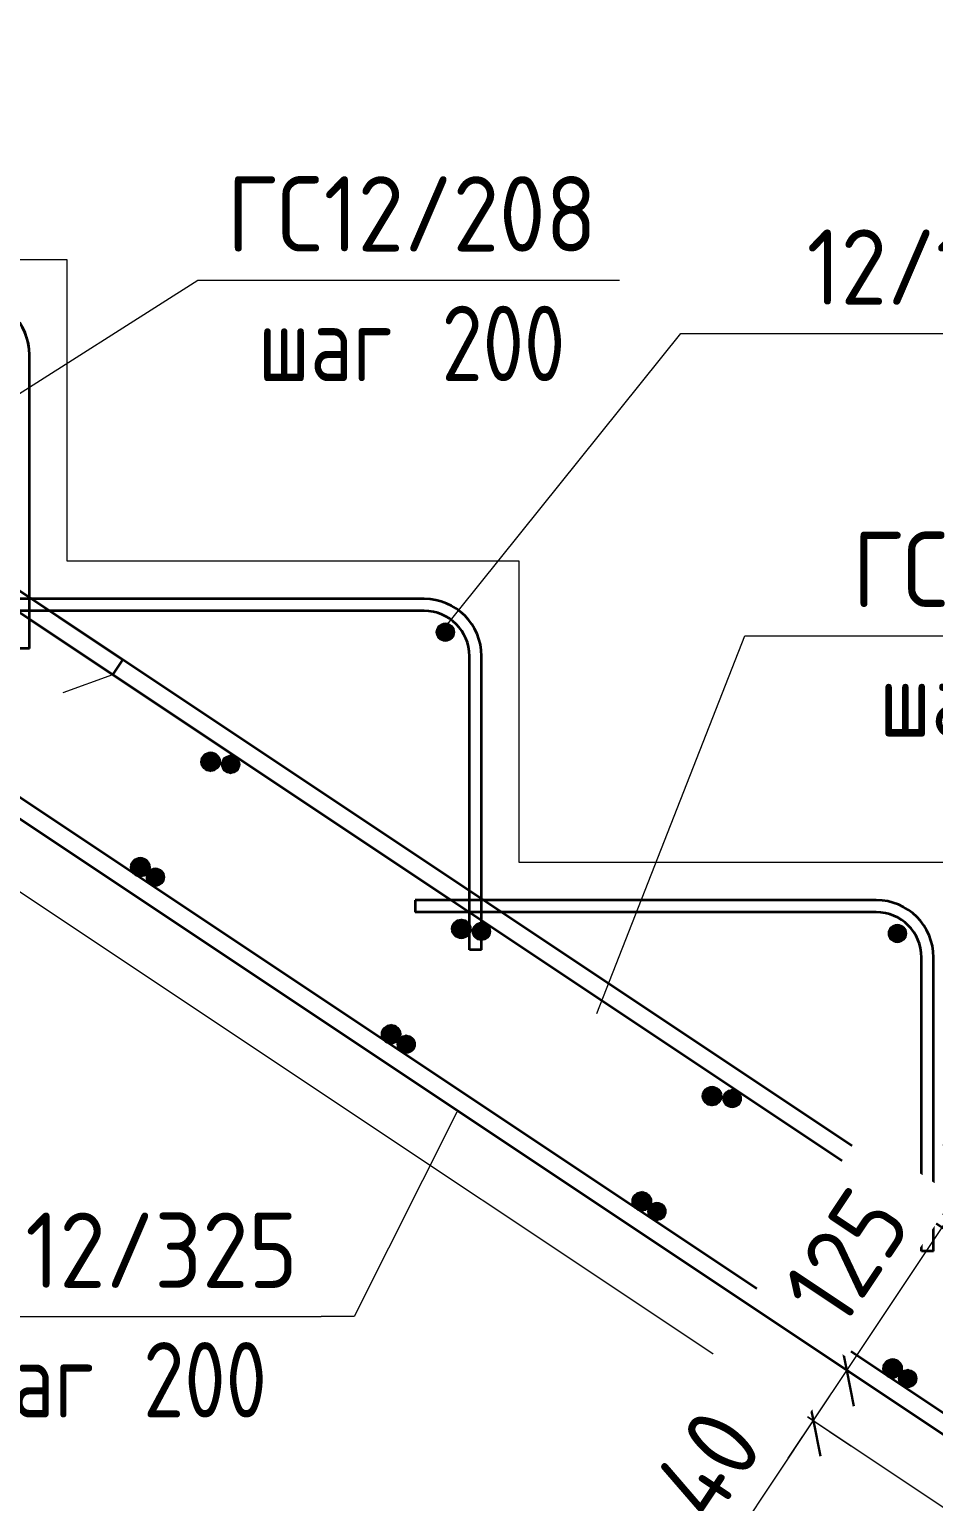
# Model space of a CAD drawing. Header units: millimetres. Extents: x 2384 to 38512, y -3571 to 48684.
# Drawn here: x 18428 to 19028, y -1944 to -967 of the extents above; entities that cross this region are included whole.
import ezdxf

# ---------------------------------------------------------------- set-up
doc = ezdxf.new("R2010")
doc.units = ezdxf.units.MM
doc.linetypes.add('01 Штриховая _2 мм_', pattern=[3, 2, -1])
for name, color, linetype, lineweight in [('AA_Dim', 7, 'Continuous', 9), ('AA_Dim-20', 7, 'Continuous', 9), ('AA_Linii', 7, 'Continuous', 9), ('AA_Vinoska', 7, 'Continuous', 9), ('AF_Lestnica', 7, '01 Штриховая _2 мм_', 9), ('KR_Armatura', 7, 'Continuous', 20), ('KR_Armatura_Tonkie', 7, 'Continuous', 20)]:
    doc.layers.add(name, color=color, linetype=linetype, lineweight=lineweight)
doc.styles.add('ISOCPEUR_1', font='isocpeur.ttf', dxfattribs={"width": 0.9, "height": 50})
doc.styles.add('ISOCPEUR_2', font='isocpeur.ttf', dxfattribs={"width": 0.8, "height": 50})
doc.dimstyles.new('05_Округл_5мм__непрозр_', dxfattribs={"dimscale": 304.8, "dimtxt": 49.799059, "dimasz": 0.111549, "dimexe": 0.098425, "dimexo": 0.065617, "dimgap": 0.006562, "dimtad": 1, "dimdec": 0, "dimrnd": 5, "dimdsep": 46, "dimtxsty": 'ISOCPEUR_1', "dimblk1": 'OBLIQUE', "dimblk2": 'OBLIQUE', "dimsah": 1, "dimcen": 0.09, "dimdle": 0.098425, "dimazin": 0, "dimtfac": 1, "dimtdec": 4, "dimtix": 1, "dimtmove": 0, "dimatfit": 3, "dimfxl": 1, "dimtvp": 1, "dimtfill": 1, "dimtolj": 1, "dimtzin": 0, "dimlwd": 18, "dimlwe": 18, "dimarcsym": 2})
doc.dimstyles.new('05_Округл_5мм__непрозр__1', dxfattribs={"dimscale": 304.8, "dimtxt": 49.799059, "dimasz": 0.111549, "dimexe": 0.098425, "dimexo": 0.065617, "dimgap": 0.006562, "dimtad": 1, "dimdec": 0, "dimrnd": 5, "dimdsep": 46, "dimtxsty": 'ISOCPEUR_1', "dimblk1": 'OBLIQUE', "dimblk2": 'OBLIQUE', "dimsah": 1, "dimcen": 0.09, "dimdle": 0.098425, "dimazin": 0, "dimtfac": 1, "dimtdec": 4, "dimtix": 1, "dimtmove": 1, "dimatfit": 3, "dimfxl": 1, "dimtvp": 1, "dimtfill": 1, "dimtolj": 1, "dimtzin": 0, "dimlwd": 18, "dimlwe": 18, "dimarcsym": 2})

# ---------------------------------------------------------------- blocks, each defined once
blk = doc.blocks.new('Лестницы 2 - Лестницы 2-3683097-Сечение 3')
at = {"layer": 'AF_Lestnica', "linetype": 'Continuous', "lineweight": 20}
for p, q in [((43345, -1120), (42983.71, -1120)), ((43345, -1320), (43345, -1120)), ((42995, -1327.04), (44859.44, -2570)), ((43645, -1320), (43345, -1320)), ((43645, -1520), (43645, -1320)), ((43945, -1520), (43645, -1520))]:
    blk.add_line(p, q, dxfattribs=at)
blk = doc.blocks.new('DIMBLOCK133-Сечение 3')
at = {"layer": 'AA_Dim-20', "lineweight": 30}
for p, q in [((18970.31, -1857.24), (18965.6, -1833.67)), ((18970.31, -1857.24), (18975.03, -1880.82)), ((18948.12, -1890.52), (18943.41, -1866.95)), ((18948.12, -1890.52), (18952.84, -1914.1))]:
    blk.add_line(p, q, dxfattribs=at)
at = {"layer": 'AA_Dim-20', "lineweight": 18}
for p, q in [((18966.95, -1855), (18995.27, -1873.88)), ((18970.31, -1857.24), (18966.95, -1855)), ((18931.48, -1915.48), (18970.31, -1857.24)), ((18948.22, -1890.38), (18959.22, -1873.88)), ((18853.19, -2032.92), (18948.22, -1890.38)), ((18944.76, -1888.28), (18973.09, -1907.16)), ((18948.12, -1890.52), (18944.76, -1888.28))]:
    blk.add_line(p, q, dxfattribs=at)
at = {"layer": 'AA_Dim-20', "color": 0, "lineweight": 18, "insert": (18797.18, -1995.57), "char_height": 50, "width": 181.575, "attachment_point": 1, "rotation": 56.30993, "line_spacing_factor": 1.149209, "style": 'ISOCPEUR_1', "bg_fill": 3, "box_fill_scale": 1.25, "bg_fill_color": 256, "bg_fill_true_color": 13158600, "bg_fill_transparency": 0}
blk.add_mtext('з.с.40', dxfattribs=at)
blk = doc.blocks.new('_Oblique')
at = {"color": 0, "linetype": 'ByBlock', "lineweight": -2}
blk.add_line((-0.5, -0.5), (0.5, 0.5), dxfattribs=at)
blk = doc.blocks.new('DIMBLOCK134-Сечение 3')
at = {"layer": 'AA_Dim-20', "lineweight": 30}
for p, q in [((19040.2, -1752.4), (19035.49, -1728.83)), ((19040.2, -1752.4), (19044.92, -1775.98)), ((18970.31, -1857.24), (18965.6, -1833.67)), ((18970.31, -1857.24), (18975.03, -1880.82))]:
    blk.add_line(p, q, dxfattribs=at)
at = {"layer": 'AA_Dim-20', "lineweight": 18}
for p, q in [((18970.31, -1857.24), (19040.2, -1752.4)), ((19036.84, -1750.16), (19065.17, -1769.04)), ((19040.2, -1752.4), (19036.84, -1750.16)), ((18966.95, -1855), (18995.27, -1873.88)), ((18970.31, -1857.24), (18966.95, -1855))]:
    blk.add_line(p, q, dxfattribs=at)
at = {"layer": 'AA_Dim-20', "color": 0, "lineweight": 18, "insert": (18925.34, -1803.34), "char_height": 50, "width": 103.4288, "attachment_point": 1, "rotation": 56.30993, "line_spacing_factor": 1.149209, "style": 'ISOCPEUR_1', "bg_fill": 3, "box_fill_scale": 1.25, "bg_fill_color": 256, "bg_fill_true_color": 13158600, "bg_fill_transparency": 0}
blk.add_mtext('125', dxfattribs=at)
blk = doc.blocks.new('DIMBLOCK135-Сечение 3')
at = {"layer": 'AA_Dim-20', "lineweight": 18}
for p, q in [((19186.35, -1533.19), (19093.98, -1671.74)), ((19093.98, -1671.74), (19049.63, -1738.26)), ((19040.2, -1752.4), (19075.71, -1699.15)), ((19069.54, -1731.09), (19034.1, -1707.47)), ((19059.06, -1724.11), (19069.54, -1731.09)), ((19036.84, -1750.16), (19065.17, -1769.04)), ((19040.2, -1752.4), (19036.84, -1750.16))]:
    blk.add_line(p, q, dxfattribs=at)
at = {"layer": 'AA_Dim-20', "lineweight": 30}
for p, q in [((19059.06, -1724.11), (19054.35, -1700.54)), ((19040.2, -1752.4), (19035.49, -1728.83)), ((19059.06, -1724.11), (19063.78, -1747.69)), ((19040.2, -1752.4), (19044.92, -1775.98))]:
    blk.add_line(p, q, dxfattribs=at)
at = {"layer": 'AA_Dim-20', "color": 0, "lineweight": 18, "insert": (19049.06, -1617.76), "char_height": 50, "width": 175.829, "attachment_point": 1, "rotation": 56.30993, "line_spacing_factor": 1.149209, "style": 'ISOCPEUR_1', "bg_fill": 3, "box_fill_scale": 1.25, "bg_fill_color": 256, "bg_fill_true_color": 13158600, "bg_fill_transparency": 0}
blk.add_mtext('з.с.35', dxfattribs=at)
blk = doc.blocks.new('042_М_Арматуры - Диам длина поз _ Комментарий-2260297-Сечение 3')
at = {"layer": 'AA_Vinoska'}
blk.add_line((46426.05, 53.49), (46706.05, 53.49), dxfattribs=at)

msp = doc.modelspace()

# ---------------------------------------------------------------- hatches: boundary and pattern name
at = {"layer": 'KR_Armatura'}
h = msp.add_hatch(color=256, dxfattribs=at)
edge = h.paths.add_edge_path()
edge.add_arc((18703.8971, -1367.1267), 6, 0, 360)
for points in [[(18703.8971, -1373.1267), (18709.0932, -1370.1267), (18709.0932, -1364.1267), (18703.8971, -1361.1267), (18698.7009, -1364.1267), (18698.7009, -1370.1267)], [(18547.6799, -1459.1427), (18553.0584, -1456.4833), (18553.4446, -1450.4958), (18548.4522, -1447.1676), (18543.0738, -1449.8269), (18542.6876, -1455.8145)], [(18561.4306, -1460.8537), (18566.6267, -1457.8537), (18566.6267, -1451.8537), (18561.4306, -1448.8537), (18556.2344, -1451.8537), (18556.2344, -1457.8537)], [(18501.0851, -1529.0349), (18506.4636, -1526.3756), (18506.8497, -1520.388), (18501.8574, -1517.0598), (18496.479, -1519.7192), (18496.0928, -1525.7067)], [(18511.5075, -1535.7382), (18516.7037, -1532.7382), (18516.7037, -1526.7382), (18511.5075, -1523.7382), (18506.3114, -1526.7382), (18506.3114, -1532.7382)], [(18714.09, -1570.0827), (18719.4685, -1567.4234), (18719.8546, -1561.4358), (18714.8623, -1558.1076), (18709.4838, -1560.767), (18709.0977, -1566.7545)], [(18727.8406, -1571.7937), (18733.0368, -1568.7937), (18733.0368, -1562.7937), (18727.8406, -1559.7937), (18722.6445, -1562.7937), (18722.6445, -1568.7937)], [(19003.8971, -1573.1267), (19009.0932, -1570.1267), (19009.0932, -1564.1267), (19003.8971, -1561.1267), (18998.7009, -1564.1267), (18998.7009, -1570.1267)], [(18667.4952, -1639.975), (18672.8736, -1637.3156), (18673.2598, -1631.328), (18668.2675, -1627.9998), (18662.889, -1630.6592), (18662.5029, -1636.6468)], [(18677.9176, -1646.6782), (18683.1137, -1643.6782), (18683.1137, -1637.6782), (18677.9176, -1634.6782), (18672.7214, -1637.6782), (18672.7214, -1643.6782)], [(18880.5001, -1681.0228), (18885.8785, -1678.3634), (18886.2647, -1672.3759), (18881.2724, -1669.0477), (18875.8939, -1671.707), (18875.5078, -1677.6946), (18877.9891, -1679.3488)], [(18894.2507, -1682.7337), (18899.4468, -1679.7337), (18899.4468, -1673.7337), (18894.2507, -1670.7337), (18889.0545, -1673.7337), (18889.0545, -1679.7337)], [(18833.9052, -1750.915), (18839.2837, -1748.2556), (18839.6699, -1742.2681), (18834.6775, -1738.9399), (18829.2991, -1741.5992), (18828.9129, -1747.5868)], [(18844.3277, -1757.6183), (18849.5238, -1754.6183), (18849.5238, -1748.6183), (18844.3277, -1745.6183), (18839.1315, -1748.6183), (18839.1315, -1754.6183)], [(19000.3153, -1861.855), (19005.6938, -1859.1957), (19006.0799, -1853.2081), (19001.0876, -1849.8799), (18995.7092, -1852.5393), (18995.323, -1858.5268)], [(19010.7377, -1868.5583), (19015.9339, -1865.5583), (19015.9339, -1859.5583), (19010.7377, -1856.5583), (19005.5416, -1859.5583), (19005.5416, -1865.5583)]]:
    msp.add_hatch(color=256, dxfattribs=at).paths.add_polyline_path(points)
h = msp.add_hatch(color=256, dxfattribs=at)
edge = h.paths.add_edge_path()
edge.add_arc((18548.0661, -1453.1551), 6, 0, 360)
h = msp.add_hatch(color=256, dxfattribs=at)
edge = h.paths.add_edge_path()
edge.add_arc((18561.4306, -1454.8537), 6, 0, 360)
h = msp.add_hatch(color=256, dxfattribs=at)
edge = h.paths.add_edge_path()
edge.add_arc((18501.4713, -1523.0474), 6, 0, 360)
h = msp.add_hatch(color=256, dxfattribs=at)
edge = h.paths.add_edge_path()
edge.add_arc((18511.5075, -1529.7382), 6, 0, 360)
h = msp.add_hatch(color=256, dxfattribs=at)
edge = h.paths.add_edge_path()
edge.add_arc((18714.4762, -1564.0952), 6, 0, 360)
h = msp.add_hatch(color=256, dxfattribs=at)
edge = h.paths.add_edge_path()
edge.add_arc((18727.8406, -1565.7937), 6, 0, 360)
h = msp.add_hatch(color=256, dxfattribs=at)
edge = h.paths.add_edge_path()
edge.add_arc((19003.8971, -1567.1267), 6, 0, 360)
h = msp.add_hatch(color=256, dxfattribs=at)
edge = h.paths.add_edge_path()
edge.add_arc((18667.8813, -1633.9874), 6, 0, 360)
h = msp.add_hatch(color=256, dxfattribs=at)
edge = h.paths.add_edge_path()
edge.add_arc((18677.9176, -1640.6782), 6, 0, 360)
h = msp.add_hatch(color=256, dxfattribs=at)
edge = h.paths.add_edge_path()
edge.add_arc((18880.8862, -1675.0352), 6, 0, 360)
h = msp.add_hatch(color=256, dxfattribs=at)
edge = h.paths.add_edge_path()
edge.add_arc((18894.2507, -1676.7337), 6, 0, 360)
h = msp.add_hatch(color=256, dxfattribs=at)
edge = h.paths.add_edge_path()
edge.add_arc((18834.2914, -1744.9274), 6, 0, 360)
h = msp.add_hatch(color=256, dxfattribs=at)
edge = h.paths.add_edge_path()
edge.add_arc((18844.3277, -1751.6183), 6, 0, 360)
h = msp.add_hatch(color=256, dxfattribs=at)
edge = h.paths.add_edge_path()
edge.add_arc((19000.7015, -1855.8675), 6, 0, 360)
h = msp.add_hatch(color=256, dxfattribs=at)
edge = h.paths.add_edge_path()
edge.add_arc((19010.7377, -1862.5583), 6, 0, 360)
at = {"layer": 'KR_Armatura_Tonkie', "lineweight": 35}
h = msp.add_hatch(color=256, dxfattribs=at)
edge = h.paths.add_edge_path()
edge.add_arc((18548.0661, -1453.1551), 6, 0, 360)
for points in [[(18547.6799, -1459.1427), (18553.0584, -1456.4833), (18553.4446, -1450.4958), (18548.4522, -1447.1676), (18543.0738, -1449.8269), (18542.6876, -1455.8145)], [(18501.0851, -1529.0349), (18506.4636, -1526.3756), (18506.8497, -1520.388), (18501.8574, -1517.0598), (18496.479, -1519.7192), (18496.0928, -1525.7067)], [(18714.09, -1570.0827), (18719.4685, -1567.4234), (18719.8546, -1561.4358), (18714.8623, -1558.1076), (18709.4838, -1560.767), (18709.0977, -1566.7545)], [(18667.4952, -1639.975), (18672.8736, -1637.3156), (18673.2598, -1631.328), (18668.2675, -1627.9998), (18662.889, -1630.6592), (18662.5029, -1636.6468)], [(18880.5001, -1681.0228), (18885.8785, -1678.3634), (18886.2647, -1672.3759), (18881.2724, -1669.0477), (18875.8939, -1671.707), (18875.5078, -1677.6946), (18877.9891, -1679.3488)], [(18833.9052, -1750.915), (18839.2837, -1748.2556), (18839.6699, -1742.2681), (18834.6775, -1738.9399), (18829.2991, -1741.5992), (18828.9129, -1747.5868)], [(19000.3153, -1861.855), (19005.6938, -1859.1957), (19006.0799, -1853.2081), (19001.0876, -1849.8799), (18995.7092, -1852.5393), (18995.323, -1858.5268)]]:
    msp.add_hatch(color=256, dxfattribs=at).paths.add_polyline_path(points)
h = msp.add_hatch(color=256, dxfattribs=at)
edge = h.paths.add_edge_path()
edge.add_arc((18501.4713, -1523.0474), 6, 0, 360)
h = msp.add_hatch(color=256, dxfattribs=at)
edge = h.paths.add_edge_path()
edge.add_arc((18714.4762, -1564.0952), 6, 0, 360)
h = msp.add_hatch(color=256, dxfattribs=at)
edge = h.paths.add_edge_path()
edge.add_arc((18667.8813, -1633.9874), 6, 0, 360)
h = msp.add_hatch(color=256, dxfattribs=at)
edge = h.paths.add_edge_path()
edge.add_arc((18880.8862, -1675.0352), 6, 0, 360)
h = msp.add_hatch(color=256, dxfattribs=at)
edge = h.paths.add_edge_path()
edge.add_arc((18834.2914, -1744.9274), 6, 0, 360)
h = msp.add_hatch(color=256, dxfattribs=at)
edge = h.paths.add_edge_path()
edge.add_arc((19000.7015, -1855.8675), 6, 0, 360)

# ---------------------------------------------------------------- linework, layer by layer
at = {"layer": 'AA_Linii'}
msp.add_line((18483.0343, -1395.3784), (18450.145, -1407.3491), dxfattribs=at)
at = {"layer": 'AA_Vinoska'}
for p, q in [((18327.8059, -1268.1599), (18539.5606, -1133.57)), ((18700.1297, -1368.3427), (18860.2467, -1168.8749)), ((18860.2467, -1168.8749), (18887.3852, -1168.8749)), ((18804.4287, -1620.2547), (18902.682, -1369.5013)), ((18902.682, -1369.5013), (18951.8087, -1369.5013)), ((18711.6339, -1685.7569), (18643.4025, -1821.4576)), ((18643.4025, -1821.4576), (18621.5684, -1821.4576))]:
    msp.add_line(p, q, dxfattribs=at)
at = {"layer": 'KR_Armatura'}
for p, q in [((18703.8971, -1361.1267), (18698.7009, -1364.1267)), ((18698.7009, -1364.1267), (18698.7009, -1370.1267)), ((18709.0932, -1364.1267), (18703.8971, -1361.1267)), ((18709.0932, -1370.1267), (18709.0932, -1364.1267)), ((18698.7009, -1370.1267), (18703.8971, -1373.1267)), ((18703.8971, -1373.1267), (18709.0932, -1370.1267)), ((18543.0738, -1449.8269), (18542.6876, -1455.8145)), ((18542.6876, -1455.8145), (18547.6799, -1459.1427)), ((18548.4522, -1447.1676), (18543.0738, -1449.8269)), ((18553.4446, -1450.4958), (18548.4522, -1447.1676)), ((18553.0584, -1456.4833), (18553.4446, -1450.4958)), ((18561.4306, -1448.8537), (18556.2344, -1451.8537)), ((18556.2344, -1451.8537), (18556.2344, -1457.8537)), ((18566.6267, -1451.8537), (18561.4306, -1448.8537)), ((18566.6267, -1457.8537), (18566.6267, -1451.8537)), ((18547.6799, -1459.1427), (18553.0584, -1456.4833)), ((18556.2344, -1457.8537), (18561.4306, -1460.8537)), ((18561.4306, -1460.8537), (18566.6267, -1457.8537)), ((18496.479, -1519.7192), (18496.0928, -1525.7067)), ((18501.8574, -1517.0598), (18496.479, -1519.7192)), ((18506.8497, -1520.388), (18501.8574, -1517.0598)), ((18511.5075, -1523.7382), (18506.3114, -1526.7382)), ((18506.4636, -1526.3756), (18506.8497, -1520.388)), ((18516.7037, -1526.7382), (18511.5075, -1523.7382)), ((18496.0928, -1525.7067), (18501.0851, -1529.0349)), ((18501.0851, -1529.0349), (18506.4636, -1526.3756)), ((18506.3114, -1526.7382), (18506.3114, -1532.7382)), ((18506.3114, -1532.7382), (18511.5075, -1535.7382)), ((18511.5075, -1535.7382), (18516.7037, -1532.7382)), ((18516.7037, -1532.7382), (18516.7037, -1526.7382)), ((18709.4838, -1560.767), (18709.0977, -1566.7545)), ((18714.8623, -1558.1076), (18709.4838, -1560.767)), ((18719.8546, -1561.4358), (18714.8623, -1558.1076)), ((18719.4685, -1567.4234), (18719.8546, -1561.4358)), ((18727.8406, -1559.7937), (18722.6445, -1562.7937)), ((18722.6445, -1562.7937), (18722.6445, -1568.7937)), ((18733.0368, -1562.7937), (18727.8406, -1559.7937)), ((18733.0368, -1568.7937), (18733.0368, -1562.7937)), ((19003.8971, -1561.1267), (18998.7009, -1564.1267)), ((19009.0932, -1564.1267), (19003.8971, -1561.1267)), ((18709.0977, -1566.7545), (18714.09, -1570.0827)), ((18714.09, -1570.0827), (18719.4685, -1567.4234)), ((18722.6445, -1568.7937), (18727.8406, -1571.7937)), ((18727.8406, -1571.7937), (18733.0368, -1568.7937)), ((18998.7009, -1564.1267), (18998.7009, -1570.1267)), ((18998.7009, -1570.1267), (19003.8971, -1573.1267)), ((19003.8971, -1573.1267), (19009.0932, -1570.1267)), ((19009.0932, -1570.1267), (19009.0932, -1564.1267)), ((18662.889, -1630.6592), (18662.5029, -1636.6468)), ((18668.2675, -1627.9998), (18662.889, -1630.6592)), ((18673.2598, -1631.328), (18668.2675, -1627.9998)), ((18672.8736, -1637.3156), (18673.2598, -1631.328)), ((18662.5029, -1636.6468), (18667.4952, -1639.975)), ((18667.4952, -1639.975), (18672.8736, -1637.3156)), ((18677.9176, -1634.6782), (18672.7214, -1637.6782)), ((18672.7214, -1637.6782), (18672.7214, -1643.6782)), ((18683.1137, -1637.6782), (18677.9176, -1634.6782)), ((18683.1137, -1643.6782), (18683.1137, -1637.6782)), ((18672.7214, -1643.6782), (18677.9176, -1646.6782)), ((18677.9176, -1646.6782), (18683.1137, -1643.6782)), ((18881.2724, -1669.0477), (18875.8939, -1671.707)), ((18886.2647, -1672.3759), (18881.2724, -1669.0477)), ((18894.2507, -1670.7337), (18889.0545, -1673.7337)), ((18899.4468, -1673.7337), (18894.2507, -1670.7337)), ((18875.8939, -1671.707), (18875.5078, -1677.6946)), ((18875.5078, -1677.6946), (18877.9891, -1679.3488)), ((18877.9891, -1679.3488), (18880.5001, -1681.0228)), ((18880.5001, -1681.0228), (18885.8785, -1678.3634)), ((18885.8785, -1678.3634), (18886.2647, -1672.3759)), ((18889.0545, -1673.7337), (18889.0545, -1679.7337)), ((18889.0545, -1679.7337), (18894.2507, -1682.7337)), ((18894.2507, -1682.7337), (18899.4468, -1679.7337)), ((18899.4468, -1679.7337), (18899.4468, -1673.7337)), ((18834.6775, -1738.9399), (18829.2991, -1741.5992)), ((18839.6699, -1742.2681), (18834.6775, -1738.9399)), ((18829.2991, -1741.5992), (18828.9129, -1747.5868)), ((18828.9129, -1747.5868), (18833.9052, -1750.915)), ((18833.9052, -1750.915), (18839.2837, -1748.2556)), ((18844.3277, -1745.6183), (18839.1315, -1748.6183)), ((18839.1315, -1748.6183), (18839.1315, -1754.6183)), ((18839.2837, -1748.2556), (18839.6699, -1742.2681)), ((18849.5238, -1748.6183), (18844.3277, -1745.6183)), ((18849.5238, -1754.6183), (18849.5238, -1748.6183)), ((18839.1315, -1754.6183), (18844.3277, -1757.6183)), ((18844.3277, -1757.6183), (18849.5238, -1754.6183)), ((18995.7092, -1852.5393), (18995.323, -1858.5268)), ((19001.0876, -1849.8799), (18995.7092, -1852.5393)), ((19006.0799, -1853.2081), (19001.0876, -1849.8799)), ((19010.7377, -1856.5583), (19005.5416, -1859.5583)), ((19005.6938, -1859.1957), (19006.0799, -1853.2081)), ((19015.9339, -1859.5583), (19010.7377, -1856.5583)), ((18995.323, -1858.5268), (19000.3153, -1861.855)), ((19000.3153, -1861.855), (19005.6938, -1859.1957)), ((19005.5416, -1859.5583), (19005.5416, -1865.5583)), ((19005.5416, -1865.5583), (19010.7377, -1868.5583)), ((19010.7377, -1868.5583), (19015.9339, -1865.5583)), ((19015.9339, -1865.5583), (19015.9339, -1859.5583))]:
    msp.add_line(p, q, dxfattribs=at)
for centre in [(18703.8971, -1367.1267), (18548.0661, -1453.1551), (18561.4306, -1454.8537), (18501.4713, -1523.0474), (18511.5075, -1529.7382), (18714.4762, -1564.0952), (18727.8406, -1565.7937), (19003.8971, -1567.1267), (18667.8813, -1633.9874), (18677.9176, -1640.6782), (18880.8862, -1675.0352), (18894.2507, -1676.7337), (18834.2914, -1744.9274), (18844.3277, -1751.6183), (19000.7015, -1855.8675), (19010.7377, -1862.5583)]:
    msp.add_circle(centre, 6, dxfattribs=at)
at = {"layer": 'KR_Armatura_Tonkie', "lineweight": 35}
for p, q in [((20023.5951, -2545.0077), (17656.6641, -967.0537)), ((20204.4608, -2528.5739), (17862.1805, -967.0537)), ((20016.9387, -2554.9923), (17650.0077, -977.0383)), ((20197.8044, -2538.5585), (17855.5241, -977.0383)), ((18489.6907, -1385.3938), (18006.1805, -1063.0537)), ((20016.9387, -2554.9923), (17786.4499, -1067.9998)), ((20016.9387, -2554.9923), (17786.4499, -1067.9998)), ((20016.9387, -2554.9923), (17786.4499, -1067.9998)), ((20016.9387, -2554.9923), (17786.4499, -1067.9998)), ((20016.9387, -2554.9923), (17786.4499, -1067.9998)), ((20023.5951, -2545.0077), (17808.0832, -1067.9998)), ((20023.5951, -2545.0077), (17808.0832, -1067.9998)), ((20023.5951, -2545.0077), (17808.0832, -1067.9998)), ((20023.5951, -2545.0077), (17808.0832, -1067.9998)), ((20023.5951, -2545.0077), (17808.0832, -1067.9998)), ((18483.0343, -1395.3784), (17999.5241, -1073.0383)), ((20023.5951, -2545.0077), (17864.7172, -1105.7557)), ((20016.9387, -2554.9923), (17864.7172, -1120.1779)), ((18427.8944, -1378), (18427.8944, -1183)), ((18427.8944, -1344.1962), (18427.8944, -1183)), ((18427.8944, -1344.1962), (18427.8944, -1183)), ((18427.8944, -1344.1962), (18427.8944, -1183)), ((18689.8944, -1345), (18383.8944, -1345)), ((18429.1, -1345), (18427.8944, -1344.1962)), ((18429.1, -1345), (18427.8944, -1344.1962)), ((18429.1, -1345), (18427.8944, -1344.1962)), ((18429.1, -1345), (18427.8944, -1344.1962)), ((18429.1, -1345), (18427.8944, -1344.1962)), ((18429.1, -1345), (18427.8944, -1344.1962)), ((18429.1, -1345), (18427.8944, -1344.1962)), ((18429.1, -1345), (18427.8944, -1344.1962)), ((18429.1, -1345), (18427.8944, -1344.1962)), ((18429.1, -1345), (18427.8944, -1344.1962)), ((18429.1, -1345), (18427.8944, -1344.1962)), ((18427.8944, -1345), (18427.8944, -1344.1962)), ((18429.1, -1345), (18427.8944, -1344.1962)), ((18429.1, -1345), (18427.8944, -1345)), ((18689.8944, -1345), (18429.1, -1345)), ((18689.8944, -1345), (18429.1, -1345)), ((18689.8944, -1345), (18429.1, -1345)), ((18689.8944, -1345), (18429.1, -1345)), ((18689.8944, -1345), (18429.1, -1345)), ((18689.8944, -1345), (18429.1, -1345)), ((18689.8944, -1353), (18383.8944, -1353)), ((18427.8944, -1358.6185), (18427.8944, -1353)), ((18441.1, -1353), (18427.8944, -1353)), ((18719.8944, -1538.8629), (18441.1, -1353)), ((18489.6907, -1385.3938), (18441.1, -1353)), ((18719.8944, -1538.8629), (18441.1, -1353)), ((18719.8944, -1538.8629), (18441.1, -1353)), ((18719.8944, -1538.8629), (18441.1, -1353)), ((18719.8944, -1538.8629), (18441.1, -1353)), ((18489.6907, -1385.3938), (18441.1, -1353)), ((18489.6907, -1385.3938), (18441.1, -1353)), ((18489.6907, -1385.3938), (18441.1, -1353)), ((18489.6907, -1385.3938), (18441.1, -1353)), ((18489.6907, -1385.3938), (18441.1, -1353)), ((18689.8944, -1353), (18441.1, -1353)), ((18689.8944, -1353), (18441.1, -1353)), ((18689.8944, -1353), (18441.1, -1353)), ((18689.8944, -1353), (18441.1, -1353)), ((18689.8944, -1353), (18441.1, -1353)), ((18689.8944, -1353), (18441.1, -1353)), ((18719.8944, -1538.8629), (18441.1, -1353)), ((18707.4667, -1545), (18427.8944, -1358.6185)), ((18483.0343, -1395.3784), (18427.8944, -1358.6185)), ((18707.4667, -1545), (18427.8944, -1358.6185)), ((18707.4667, -1545), (18427.8944, -1358.6185)), ((18707.4667, -1545), (18427.8944, -1358.6185)), ((18707.4667, -1545), (18427.8944, -1358.6185)), ((18483.0343, -1395.3784), (18427.8944, -1358.6185)), ((18483.0343, -1395.3784), (18427.8944, -1358.6185)), ((18483.0343, -1395.3784), (18427.8944, -1358.6185)), ((18483.0343, -1395.3784), (18427.8944, -1358.6185)), ((18483.0343, -1395.3784), (18427.8944, -1358.6185)), ((18427.8944, -1378), (18427.8944, -1358.6185)), ((18427.8944, -1378), (18427.8944, -1358.6185)), ((18427.8944, -1378), (18427.8944, -1358.6185)), ((18707.4667, -1545), (18427.8944, -1358.6185)), ((18427.8944, -1378), (18419.8944, -1378)), ((18427.8944, -1378), (18419.8944, -1378)), ((18427.8944, -1378), (18419.8944, -1378)), ((18427.8944, -1378), (18419.8944, -1378)), ((18489.6907, -1385.3938), (18483.0343, -1395.3784)), ((18489.6907, -1385.3938), (18483.0343, -1395.3784)), ((18719.8944, -1578), (18719.8944, -1383)), ((18719.8944, -1538.8629), (18719.8944, -1383)), ((18719.8944, -1538.8629), (18719.8944, -1383)), ((18719.8944, -1538.8629), (18719.8944, -1383)), ((18719.8944, -1538.8629), (18719.8944, -1383)), ((18719.8944, -1538.8629), (18719.8944, -1383)), ((18719.8944, -1538.8629), (18719.8944, -1383)), ((18727.8944, -1578), (18727.8944, -1383)), ((18727.8944, -1544.1962), (18727.8944, -1383)), ((18727.8944, -1544.1962), (18727.8944, -1383)), ((18727.8944, -1544.1962), (18727.8944, -1383)), ((18727.8944, -1544.1962), (18727.8944, -1383)), ((18727.8944, -1544.1962), (18727.8944, -1383)), ((18727.8944, -1544.1962), (18727.8944, -1383)), ((18543.0738, -1449.8269), (18542.6876, -1455.8145)), ((18542.6876, -1455.8145), (18547.6799, -1459.1427)), ((18548.4522, -1447.1676), (18543.0738, -1449.8269)), ((18553.4446, -1450.4958), (18548.4522, -1447.1676)), ((18553.0584, -1456.4833), (18553.4446, -1450.4958)), ((18547.6799, -1459.1427), (18553.0584, -1456.4833)), ((18496.479, -1519.7192), (18496.0928, -1525.7067)), ((18501.8574, -1517.0598), (18496.479, -1519.7192)), ((18506.8497, -1520.388), (18501.8574, -1517.0598)), ((18506.4636, -1526.3756), (18506.8497, -1520.388)), ((18496.0928, -1525.7067), (18501.0851, -1529.0349)), ((18501.0851, -1529.0349), (18506.4636, -1526.3756)), ((18719.8944, -1545), (18719.8944, -1538.8629)), ((18989.8944, -1545), (18683.8944, -1545)), ((18683.8944, -1545), (18683.8944, -1553)), ((18707.4667, -1545), (18683.8944, -1545)), ((18683.8944, -1545), (18683.8944, -1553)), ((18707.4667, -1545), (18683.8944, -1545)), ((18683.8944, -1545), (18683.8944, -1553)), ((18707.4667, -1545), (18683.8944, -1545)), ((18683.8944, -1545), (18683.8944, -1553)), ((18707.4667, -1545), (18683.8944, -1545)), ((18683.8944, -1545), (18683.8944, -1553)), ((18707.4667, -1545), (18683.8944, -1545)), ((18683.8944, -1545), (18683.8944, -1553)), ((18707.4667, -1545), (18683.8944, -1545)), ((18683.8944, -1545), (18683.8944, -1553)), ((18989.8944, -1553), (18683.8944, -1553)), ((18719.4667, -1553), (18683.8944, -1553)), ((18719.4667, -1553), (18683.8944, -1553)), ((18719.4667, -1553), (18683.8944, -1553)), ((18719.4667, -1553), (18683.8944, -1553)), ((18719.4667, -1553), (18683.8944, -1553)), ((18719.4667, -1553), (18683.8944, -1553)), ((18719.8944, -1545), (18707.4667, -1545)), ((18719.8944, -1553.2851), (18719.4667, -1553)), ((18719.8944, -1553.2851), (18719.4667, -1553)), ((18719.8944, -1553.2851), (18719.4667, -1553)), ((18719.8944, -1553.2851), (18719.4667, -1553)), ((18719.8944, -1553.2851), (18719.4667, -1553)), ((18719.8944, -1553), (18719.4667, -1553)), ((18719.8944, -1553.2851), (18719.4667, -1553)), ((18719.8944, -1553.2851), (18719.8944, -1553)), ((18719.8944, -1578), (18719.8944, -1553.2851)), ((18719.8944, -1578), (18719.8944, -1553.2851)), ((18719.8944, -1578), (18719.8944, -1553.2851)), ((18719.8944, -1578), (18719.8944, -1553.2851)), ((18719.8944, -1578), (18719.8944, -1553.2851)), ((18719.8944, -1578), (18719.8944, -1553.2851)), ((18729.1, -1545), (18727.8944, -1544.1962)), ((18729.1, -1545), (18727.8944, -1544.1962)), ((18729.1, -1545), (18727.8944, -1544.1962)), ((18729.1, -1545), (18727.8944, -1544.1962)), ((18729.1, -1545), (18727.8944, -1544.1962)), ((18727.8944, -1545), (18727.8944, -1544.1962)), ((18729.1, -1545), (18727.8944, -1544.1962)), ((18729.1, -1545), (18727.8944, -1545)), ((18727.8944, -1558.6185), (18727.8944, -1553)), ((18741.1, -1553), (18727.8944, -1553)), ((18989.8944, -1545), (18729.1, -1545)), ((18989.8944, -1545), (18729.1, -1545)), ((18989.8944, -1545), (18729.1, -1545)), ((18989.8944, -1545), (18729.1, -1545)), ((18989.8944, -1545), (18729.1, -1545)), ((18989.8944, -1545), (18729.1, -1545)), ((19019.8944, -1738.8629), (18741.1, -1553)), ((19019.8944, -1738.8629), (18741.1, -1553)), ((19019.8944, -1738.8629), (18741.1, -1553)), ((19019.8944, -1738.8629), (18741.1, -1553)), ((19019.8944, -1738.8629), (18741.1, -1553)), ((18989.8944, -1553), (18741.1, -1553)), ((18989.8944, -1553), (18741.1, -1553)), ((18989.8944, -1553), (18741.1, -1553)), ((18989.8944, -1553), (18741.1, -1553)), ((18989.8944, -1553), (18741.1, -1553)), ((18989.8944, -1553), (18741.1, -1553)), ((19019.8944, -1738.8629), (18741.1, -1553)), ((18709.4838, -1560.767), (18709.0977, -1566.7545)), ((18714.8623, -1558.1076), (18709.4838, -1560.767)), ((18719.8546, -1561.4358), (18714.8623, -1558.1076)), ((18719.4685, -1567.4234), (18719.8546, -1561.4358)), ((19007.4667, -1745), (18727.8944, -1558.6185)), ((19007.4667, -1745), (18727.8944, -1558.6185)), ((19007.4667, -1745), (18727.8944, -1558.6185)), ((19007.4667, -1745), (18727.8944, -1558.6185)), ((19007.4667, -1745), (18727.8944, -1558.6185)), ((18727.8944, -1578), (18727.8944, -1558.6185)), ((18727.8944, -1578), (18727.8944, -1558.6185)), ((18727.8944, -1578), (18727.8944, -1558.6185)), ((18727.8944, -1578), (18727.8944, -1558.6185)), ((18727.8944, -1578), (18727.8944, -1558.6185)), ((18727.8944, -1578), (18727.8944, -1558.6185)), ((19007.4667, -1745), (18727.8944, -1558.6185)), ((18709.0977, -1566.7545), (18714.09, -1570.0827)), ((18714.09, -1570.0827), (18719.4685, -1567.4234)), ((18727.8944, -1578), (18719.8944, -1578)), ((18727.8944, -1578), (18719.8944, -1578)), ((18727.8944, -1578), (18719.8944, -1578)), ((18727.8944, -1578), (18719.8944, -1578)), ((18727.8944, -1578), (18719.8944, -1578)), ((18727.8944, -1578), (18719.8944, -1578)), ((18727.8944, -1578), (18719.8944, -1578)), ((19019.8944, -1778), (19019.8944, -1583)), ((19019.8944, -1738.8629), (19019.8944, -1583)), ((19019.8944, -1738.8629), (19019.8944, -1583)), ((19019.8944, -1738.8629), (19019.8944, -1583)), ((19019.8944, -1738.8629), (19019.8944, -1583)), ((19019.8944, -1738.8629), (19019.8944, -1583)), ((19019.8944, -1738.8629), (19019.8944, -1583)), ((19027.8944, -1744.1962), (19027.8944, -1583)), ((19027.8944, -1744.1962), (19027.8944, -1583)), ((19027.8944, -1744.1962), (19027.8944, -1583)), ((18662.889, -1630.6592), (18662.5029, -1636.6468)), ((18668.2675, -1627.9998), (18662.889, -1630.6592)), ((18673.2598, -1631.328), (18668.2675, -1627.9998)), ((18672.8736, -1637.3156), (18673.2598, -1631.328)), ((18662.5029, -1636.6468), (18667.4952, -1639.975)), ((18667.4952, -1639.975), (18672.8736, -1637.3156)), ((18881.2724, -1669.0477), (18875.8939, -1671.707)), ((18886.2647, -1672.3759), (18881.2724, -1669.0477)), ((18875.8939, -1671.707), (18875.5078, -1677.6946)), ((18875.5078, -1677.6946), (18877.9891, -1679.3488)), ((18877.9891, -1679.3488), (18880.5001, -1681.0228)), ((18880.5001, -1681.0228), (18885.8785, -1678.3634)), ((18885.8785, -1678.3634), (18886.2647, -1672.3759)), ((18834.6775, -1738.9399), (18829.2991, -1741.5992)), ((18839.6699, -1742.2681), (18834.6775, -1738.9399)), ((19019.8944, -1745), (19019.8944, -1738.8629)), ((18829.2991, -1741.5992), (18828.9129, -1747.5868)), ((18828.9129, -1747.5868), (18833.9052, -1750.915)), ((18833.9052, -1750.915), (18839.2837, -1748.2556)), ((18839.2837, -1748.2556), (18839.6699, -1742.2681)), ((19289.8944, -1745), (18983.8944, -1745)), ((18983.8944, -1745), (18983.8944, -1753)), ((19007.4667, -1745), (18983.8944, -1745)), ((18983.8944, -1745), (18983.8944, -1753)), ((19007.4667, -1745), (18983.8944, -1745)), ((18983.8944, -1745), (18983.8944, -1753)), ((19007.4667, -1745), (18983.8944, -1745)), ((18983.8944, -1745), (18983.8944, -1753)), ((19007.4667, -1745), (18983.8944, -1745)), ((18983.8944, -1745), (18983.8944, -1753)), ((19007.4667, -1745), (18983.8944, -1745)), ((18983.8944, -1745), (18983.8944, -1753)), ((19007.4667, -1745), (18983.8944, -1745)), ((18983.8944, -1745), (18983.8944, -1753)), ((19019.8944, -1745), (19007.4667, -1745)), ((19289.8944, -1753), (18983.8944, -1753)), ((19019.4667, -1753), (18983.8944, -1753)), ((19019.4667, -1753), (18983.8944, -1753)), ((19019.4667, -1753), (18983.8944, -1753)), ((19019.4667, -1753), (18983.8944, -1753)), ((19019.4667, -1753), (18983.8944, -1753)), ((19019.4667, -1753), (18983.8944, -1753)), ((19019.8944, -1753.2851), (19019.4667, -1753)), ((19019.8944, -1753.2851), (19019.4667, -1753)), ((19019.8944, -1753.2851), (19019.4667, -1753)), ((19019.8944, -1753.2851), (19019.4667, -1753)), ((19019.8944, -1753.2851), (19019.4667, -1753)), ((19019.8944, -1753), (19019.4667, -1753)), ((19019.8944, -1753.2851), (19019.4667, -1753)), ((19019.8944, -1753.2851), (19019.8944, -1753)), ((19019.8944, -1778), (19019.8944, -1753.2851)), ((19019.8944, -1778), (19019.8944, -1753.2851)), ((19019.8944, -1778), (19019.8944, -1753.2851)), ((19019.8944, -1778), (19019.8944, -1753.2851)), ((19019.8944, -1778), (19019.8944, -1753.2851)), ((19019.8944, -1778), (19019.8944, -1753.2851)), ((19027.8944, -1778), (19027.8944, -1758.6185)), ((19027.8944, -1778), (19027.8944, -1758.6185)), ((19027.8944, -1778), (19027.8944, -1758.6185)), ((19027.8944, -1778), (19019.8944, -1778)), ((19027.8944, -1778), (19019.8944, -1778)), ((19027.8944, -1778), (19019.8944, -1778)), ((19027.8944, -1778), (19019.8944, -1778)), ((19027.8944, -1778), (19019.8944, -1778)), ((19027.8944, -1778), (19019.8944, -1778)), ((19027.8944, -1778), (19019.8944, -1778)), ((18995.7092, -1852.5393), (18995.323, -1858.5268)), ((19001.0876, -1849.8799), (18995.7092, -1852.5393)), ((19006.0799, -1853.2081), (19001.0876, -1849.8799)), ((19005.6938, -1859.1957), (19006.0799, -1853.2081)), ((18995.323, -1858.5268), (19000.3153, -1861.855)), ((19000.3153, -1861.855), (19005.6938, -1859.1957))]:
    msp.add_line(p, q, dxfattribs=at)
for centre in [(18548.0661, -1453.1551), (18501.4713, -1523.0474), (18714.4762, -1564.0952), (18667.8813, -1633.9874), (18880.8862, -1675.0352), (18834.2914, -1744.9274), (19000.7015, -1855.8675)]:
    msp.add_circle(centre, 6, dxfattribs=at)
for centre, radius, end in [((18389.8944, -1183), 38, 90), ((18389.8944, -1183), 38, 45), ((18389.8944, -1183), 38, 45), ((18389.8944, -1183), 38, 45), ((18689.8944, -1383), 38, 90), ((18689.8944, -1383), 38, 90), ((18689.8944, -1383), 38, 90), ((18689.8944, -1383), 38, 90), ((18689.8944, -1383), 38, 90), ((18689.8944, -1383), 38, 90), ((18689.8944, -1383), 38, 90), ((18689.8944, -1383), 30, 90), ((18689.8944, -1383), 30, 90), ((18689.8944, -1383), 30, 90), ((18689.8944, -1383), 30, 90), ((18689.8944, -1383), 30, 90), ((18689.8944, -1383), 30, 90), ((18689.8944, -1383), 30, 90), ((18989.8944, -1583), 38, 90), ((18989.8944, -1583), 38, 90), ((18989.8944, -1583), 38, 90), ((18989.8944, -1583), 38, 90), ((18989.8944, -1583), 38, 90), ((18989.8944, -1583), 38, 90), ((18989.8944, -1583), 38, 90), ((18989.8944, -1583), 30, 90), ((18989.8944, -1583), 30, 90), ((18989.8944, -1583), 30, 90), ((18989.8944, -1583), 30, 90), ((18989.8944, -1583), 30, 90), ((18989.8944, -1583), 30, 90), ((18989.8944, -1583), 30, 90)]:
    msp.add_arc(centre, radius, 0, end, dxfattribs=at)

# ---------------------------------------------------------------- block references
at = {"layer": 'AA_Vinoska'}
for p in [(-27886.4931, -1187.0634), (-27538.6685, -1222.3683), (-27474.245, -1422.9947), (-28084.4853, -1874.9511)]:
    msp.add_blockref('042_М_Арматуры - Диам длина поз _ Комментарий-2260297-Сечение 3', p, dxfattribs=at)
at = {"layer": 'AF_Lestnica', "linetype": 'Continuous', "lineweight": 20}
msp.add_blockref('Лестницы 2 - Лестницы 2-3683097-Сечение 3', (-24892.1056, 0), dxfattribs=at)

# ---------------------------------------------------------------- texts
at = {"layer": 'AA_Vinoska', "char_height": 50, "attachment_point": 1}
for s, insert, width, style in [('ГС', (18558.8834, -1064.4879), 77.924025, 'ISOCPEUR_1'), ('12/208', (18623.1772, -1064.4879), 222.227775, 'ISOCPEUR_1'), ('12/169', (18943.698, -1099.7928), 210.683475, 'ISOCPEUR_1'), (' 200', (18675.9018, -1150.469), 133.4008, 'ISOCPEUR_2'), ('шаг', (18579.5934, -1150.469), 116.7257, 'ISOCPEUR_2'), ('ГС', (18974.1015, -1300.4192), 77.924025, 'ISOCPEUR_1'), ('шаг', (18991.8415, -1386.4003), 116.7257, 'ISOCPEUR_2'), ('12/325', (18425.1849, -1752.3756), 222.227775, 'ISOCPEUR_1'), (' 200', (18477.9095, -1838.3566), 133.4008, 'ISOCPEUR_2'), ('шаг', (18381.6012, -1838.3566), 116.7257, 'ISOCPEUR_2')]:
    msp.add_mtext(s, dxfattribs=dict(at, insert=insert, width=width, style=style))

# ---------------------------------------------------------------- next in the draw order: dimensions: what is measured, and where the dimension line sits
at = {"layer": 'AA_Dim', "lineweight": 18}
dim = msp.add_linear_dim(base=(18970.3124, -1857.2414), p1=(18928.1206, -1877.1875), p2=(18950.3086, -1843.9055), angle=56.3099325, dimstyle='05_Округл_5мм__непрозр__1', override={"dimpost": 'з.с.<>', "dimfxl": 40}, dxfattribs=at)
dim.commit()
dim.dimension.update_dxf_attribs({"geometry": 'DIMBLOCK133-Сечение 3', "text_midpoint": (18875.2732, -1938.5249), "dimtype": 160, "text_rotation": 56.3099325})

# ---------------------------------------------------------------- next in the draw order: dimensions: what is measured, and where the dimension line sits
dim = msp.add_linear_dim(base=(19040.2047, -1752.4031), p1=(18950.3086, -1843.9055), p2=(19020.2008, -1739.0672), angle=56.3099325, dimstyle='05_Округл_5мм__непрозр_', override={"dimpost": '<>', "dimfxl": 126}, dxfattribs=at)
dim.commit()
dim.dimension.update_dxf_attribs({"geometry": 'DIMBLOCK134-Сечение 3', "text_midpoint": (18982.7932, -1789.8454)})

# ---------------------------------------------------------------- next in the draw order: dimensions: what is measured, and where the dimension line sits
dim = msp.add_linear_dim(base=(19059.0645, -1724.1134), p1=(19020.2008, -1739.0672), p2=(19052.8944, -1720), angle=56.3099325, dimstyle='05_Округл_5мм__непрозр__1', override={"dimpost": 'з.с.<>', "dimfxl": 37.847429}, dxfattribs=at)
dim.commit()
dim.dimension.update_dxf_attribs({"geometry": 'DIMBLOCK135-Сечение 3', "text_midpoint": (19125.5571, -1563.0991), "dimtype": 160, "text_rotation": 56.3099325})

doc.saveas('drawing.dxf')
